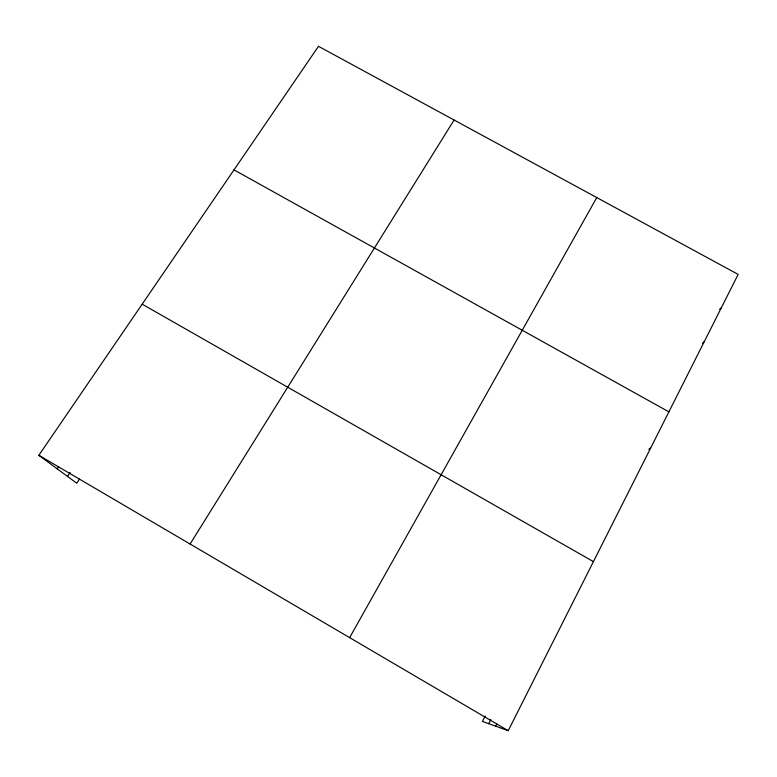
<?xml version="1.0" encoding="UTF-8"?>
<svg xmlns="http://www.w3.org/2000/svg" width="777" height="777" viewBox="0 0 777 777"><rect width="100%" height="100%" fill="white"/><g stroke="black" fill="none" stroke-linecap="round" stroke-linejoin="round"><path stroke-width="1.17" d="M485.188 716.025L482.43 721.415L508.236 730.691L738.15 274.417L318.492 46.309L38.85 455.293L76.748 483.216L79.429 479.195M495.697 726.184L496.785 724.038M488.704 723.669L490.86 719.434M349.64 637.645L596.765 197.562M190.093 544.026L454.108 120.017M67.502 476.408L70.144 472.474M57.216 468.822L58.557 466.841M719.589 309.295L721.377 307.702M702.525 343.143L704.253 341.695M648.766 449.31L650.64 448.086M234.003 169.881L668.89 411.859M142.181 304.176L593.424 561.635M38.85 455.293L508.236 730.691"/></g></svg>
